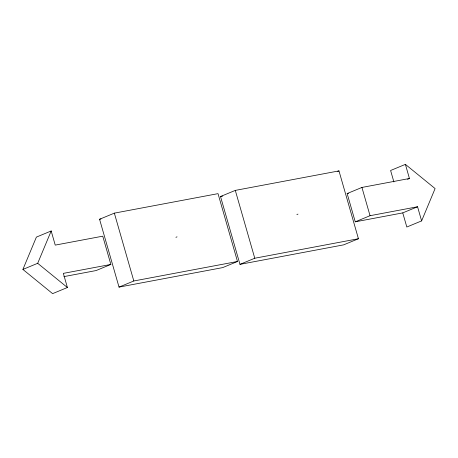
<?xml version="1.0" encoding="UTF-8"?>
<svg xmlns="http://www.w3.org/2000/svg" width="458" height="458" viewBox="0 0 458 458"><rect width="100%" height="100%" fill="white"/><g stroke="black" fill="none" stroke-linecap="round" stroke-linejoin="round"><path stroke-width="0.69" d="M110.859 264.443L63.341 273.374L67.4 287.51L52.607 293.635L22.9 269.43L36.388 237.101L51.182 230.975L55.235 245.11L102.752 236.173L110.859 264.443L96.071 270.564L63.925 276.609M22.9 269.43L37.688 263.304L51.182 230.975M421.612 220.899L417.559 206.764L402.765 212.89L406.819 227.025L421.612 220.899L435.1 188.57L405.393 164.365L390.6 170.49L393.886 181.929M99.563 219.262L114.351 213.142L218.025 193.642L237.49 261.484L222.697 267.604L119.023 287.103L99.563 219.262L100.96 218.998M220.51 196.516L235.303 190.396L338.977 170.897L358.437 238.738L343.649 244.858L239.975 264.358L220.51 196.516L222.617 196.121M175.918 237.313L177.028 236.849M337.689 171.429L338.977 170.897M119.023 287.103L133.816 280.977L237.49 261.484M402.765 212.89L355.248 221.827L347.141 193.557L361.929 187.436L409.446 178.5L405.393 164.365M296.87 214.567L297.981 214.109M407.517 179.301L409.446 178.5M239.975 264.358L254.768 258.232L358.437 238.738M355.248 221.827L370.041 215.701L417.559 206.764M347.141 193.557L348.538 193.293M37.688 263.304L67.4 287.51M361.929 187.436L370.041 215.701M235.303 190.396L254.768 258.232M114.351 213.142L133.816 280.977"/></g></svg>
